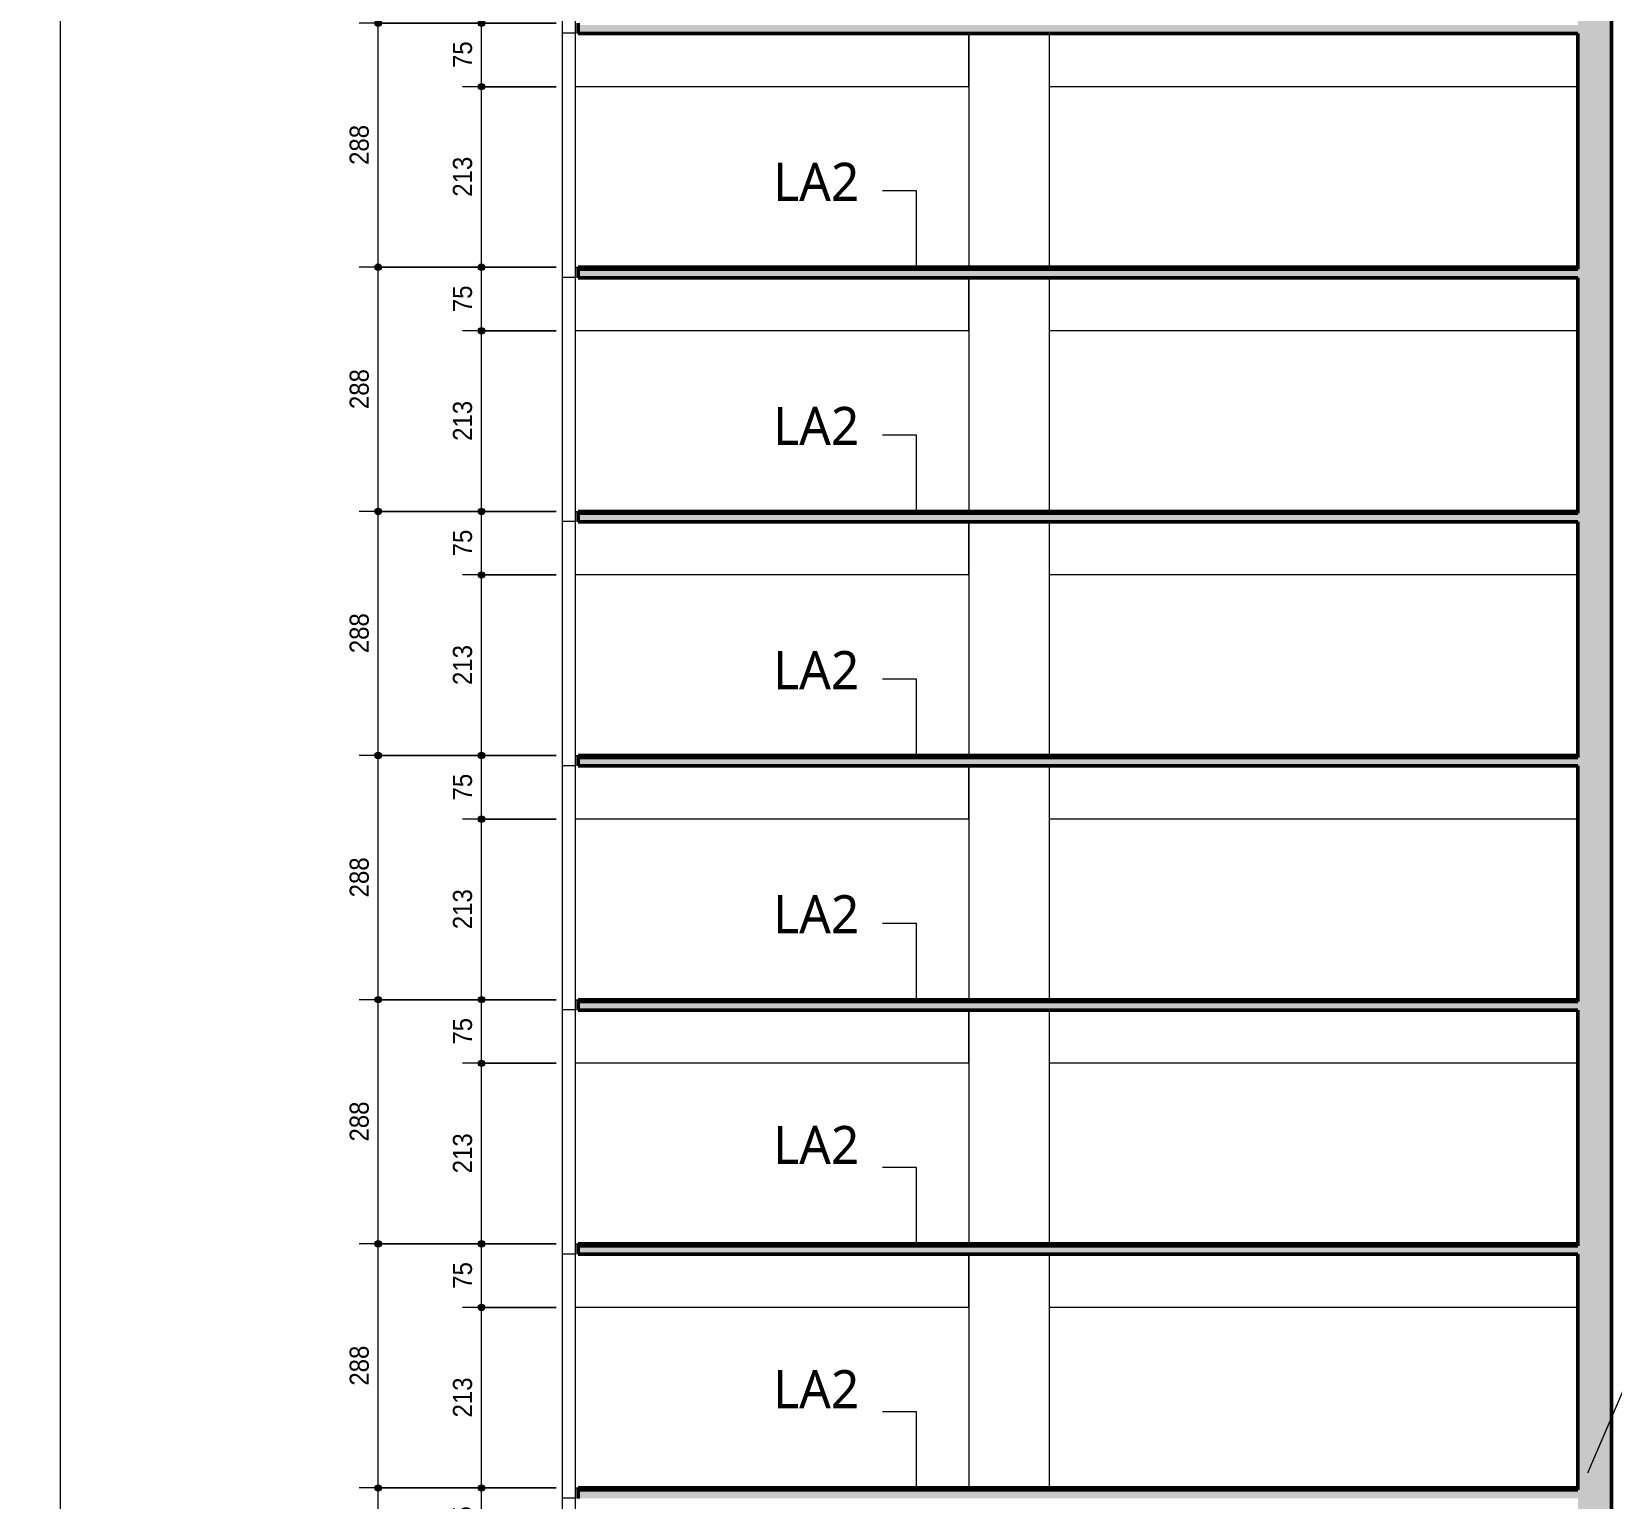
# Model space of a CAD drawing. Header units: centimetres. Extents: x -2102 to 22188, y -1637 to 88376.
# Drawn here: x -1974 to -111, y 84820 to 86550 of the extents above; entities that cross this region are included whole.
import ezdxf

# ---------------------------------------------------------------- set-up
doc = ezdxf.new("R2010")
doc.units = ezdxf.units.CM
for name, color, linetype, lineweight in [('A-ANNO-DIMS', 7, 'Continuous', 9), ('A-ANNO-DIMS-150', 7, 'Continuous', 9), ('A-FLOR', 7, 'Continuous', 18), ('A-FLOR-IDEN', 7, 'Continuous', 9), ('S-BEAM', 7, 'Continuous', 18), ('S-COLS', 7, 'Continuous', 18), ('S-COLS-IDEN', 7, 'Continuous', 9)]:
    doc.layers.add(name, color=color, linetype=linetype, lineweight=lineweight)
doc.layers.add('A-DETL', color=7, linetype='Continuous', lineweight=9, true_color=0x00a600)
doc.styles.add('Arial', font='arial.ttf', dxfattribs={"width": 0.9, "height": 22.5})
doc.styles.add('Gadugi', font='gadugi.ttf', dxfattribs={"height": 45})
doc.dimstyles.new('PED_1_5mm_ESQ', dxfattribs={"dimscale": 30.48, "dimtxt": 22.955836, "dimasz": 0.984252, "dimexe": 0.738189, "dimexo": 0.738189, "dimgap": 0.147638, "dimtad": 1, "dimdec": 1, "dimrnd": 0.5, "dimdsep": 46, "dimtxsty": 'Arial', "dimblk1": 'DOTSMALL', "dimblk2": 'DOTSMALL', "dimsah": 1, "dimcen": 0.09, "dimdle": 1.476378, "dimazin": 0, "dimtfac": 1, "dimtdec": 4, "dimtix": 1, "dimtmove": 0, "dimatfit": 3, "dimfxl": 1, "dimtvp": 1, "dimtolj": 1, "dimtzin": 0, "dimarcsym": 2})

# ---------------------------------------------------------------- blocks, each defined once
blk = doc.blocks.new('DIMBLOCK1-CT K 001 - CORTE A1-A1')
at = {"layer": 'A-ANNO-DIMS-150'}
h = blk.add_hatch(color=256, dxfattribs=at)
edge = h.paths.add_edge_path(flags=0)
edge.add_arc((-1940.4, 87709), 3.75, 0, 360)
h = blk.add_hatch(color=256, dxfattribs=at)
edge = h.paths.add_edge_path(flags=0)
edge.add_arc((-1940.4, 79430), 3.75, 0, 360)
for p, q in [((-1370.7, 87709), (-1962.9, 87709)), ((-1940.4, 79385), (-1940.4, 87709)), ((-1940.4, 87709), (-1370.7, 87709)), ((-1350.6, 79430), (-1962.9, 79430)), ((-1940.4, 79430), (-1350.6, 79430))]:
    blk.add_line(p, q, dxfattribs=at)
for centre in [(-1940.4, 87709), (-1940.4, 79430)]:
    blk.add_circle(centre, 3.75, dxfattribs=at)
at = {"layer": 'A-ANNO-DIMS-150', "color": 0, "insert": (-1974.1, 83538.4), "char_height": 22.5, "width": 74.589, "attachment_point": 1, "rotation": 90, "line_spacing_factor": 0.941778, "style": 'Arial'}
blk.add_mtext('8279', dxfattribs=at)
blk = doc.blocks.new('_DotSmall')
at = {"color": 0, "linetype": 'ByBlock', "const_width": 0.5}
blk.add_lwpolyline([(-0.0625, 0, 1), (0.0625, 0, 1)], format="xyb", close=True, dxfattribs=at)
blk = doc.blocks.new('DIMBLOCK39-CT K 001 - CORTE A1-A1')
at = {"layer": 'A-ANNO-DIMS-150'}
h = blk.add_hatch(color=256, dxfattribs=at)
edge = h.paths.add_edge_path(flags=0)
edge.add_arc((-1443.8, 84832), 3.75, 0, 360)
h = blk.add_hatch(color=256, dxfattribs=at)
edge = h.paths.add_edge_path(flags=0)
edge.add_arc((-1443.8, 84757), 3.75, 0, 360)
for p, q in [((-1355.6, 84832), (-1466.3, 84832)), ((-1443.8, 84757), (-1443.8, 84832)), ((-1443.8, 84832), (-1355.6, 84832)), ((-1355.6, 84757), (-1466.3, 84757)), ((-1443.8, 84757), (-1355.6, 84757))]:
    blk.add_line(p, q, dxfattribs=at)
for centre in [(-1443.8, 84832), (-1443.8, 84757)]:
    blk.add_circle(centre, 3.75, dxfattribs=at)
at = {"layer": 'A-ANNO-DIMS-150', "color": 0, "insert": (-1477.5, 84779), "char_height": 22.5, "width": 37.294, "attachment_point": 1, "rotation": 90, "line_spacing_factor": 0.941778, "style": 'Arial'}
blk.add_mtext('75', dxfattribs=at)
blk = doc.blocks.new('DIMBLOCK40-CT K 001 - CORTE A1-A1')
at = {"layer": 'A-ANNO-DIMS-150'}
h = blk.add_hatch(color=256, dxfattribs=at)
edge = h.paths.add_edge_path(flags=0)
edge.add_arc((-1443.8, 85045), 3.75, 0, 360)
h = blk.add_hatch(color=256, dxfattribs=at)
edge = h.paths.add_edge_path(flags=0)
edge.add_arc((-1443.8, 84832), 3.75, 0, 360)
for p, q in [((-1355.6, 85045), (-1466.3, 85045)), ((-1443.8, 84832), (-1443.8, 85045)), ((-1443.8, 85045), (-1355.6, 85045)), ((-1355.6, 84832), (-1466.3, 84832)), ((-1443.8, 84832), (-1355.6, 84832))]:
    blk.add_line(p, q, dxfattribs=at)
for centre in [(-1443.8, 85045), (-1443.8, 84832)]:
    blk.add_circle(centre, 3.75, dxfattribs=at)
at = {"layer": 'A-ANNO-DIMS-150', "color": 0, "insert": (-1477.5, 84915.2), "char_height": 22.5, "width": 55.942, "attachment_point": 1, "rotation": 90, "line_spacing_factor": 0.941778, "style": 'Arial'}
blk.add_mtext('213', dxfattribs=at)
blk = doc.blocks.new('DIMBLOCK41-CT K 001 - CORTE A1-A1')
at = {"layer": 'A-ANNO-DIMS-150'}
h = blk.add_hatch(color=256, dxfattribs=at)
edge = h.paths.add_edge_path(flags=0)
edge.add_arc((-1443.8, 85120), 3.75, 0, 360)
h = blk.add_hatch(color=256, dxfattribs=at)
edge = h.paths.add_edge_path(flags=0)
edge.add_arc((-1443.8, 85045), 3.75, 0, 360)
for p, q in [((-1355.6, 85120), (-1466.3, 85120)), ((-1443.8, 85045), (-1443.8, 85120)), ((-1443.8, 85120), (-1355.6, 85120)), ((-1355.6, 85045), (-1466.3, 85045)), ((-1443.8, 85045), (-1355.6, 85045))]:
    blk.add_line(p, q, dxfattribs=at)
for centre in [(-1443.8, 85120), (-1443.8, 85045)]:
    blk.add_circle(centre, 3.75, dxfattribs=at)
at = {"layer": 'A-ANNO-DIMS-150', "color": 0, "insert": (-1477.5, 85067), "char_height": 22.5, "width": 37.294, "attachment_point": 1, "rotation": 90, "line_spacing_factor": 0.941778, "style": 'Arial'}
blk.add_mtext('75', dxfattribs=at)
blk = doc.blocks.new('DIMBLOCK42-CT K 001 - CORTE A1-A1')
at = {"layer": 'A-ANNO-DIMS-150'}
h = blk.add_hatch(color=256, dxfattribs=at)
edge = h.paths.add_edge_path(flags=0)
edge.add_arc((-1443.8, 85333), 3.75, 0, 360)
h = blk.add_hatch(color=256, dxfattribs=at)
edge = h.paths.add_edge_path(flags=0)
edge.add_arc((-1443.8, 85120), 3.75, 0, 360)
for p, q in [((-1355.6, 85333), (-1466.3, 85333)), ((-1443.8, 85120), (-1443.8, 85333)), ((-1443.8, 85333), (-1355.6, 85333)), ((-1355.6, 85120), (-1466.3, 85120)), ((-1443.8, 85120), (-1355.6, 85120))]:
    blk.add_line(p, q, dxfattribs=at)
for centre in [(-1443.8, 85333), (-1443.8, 85120)]:
    blk.add_circle(centre, 3.75, dxfattribs=at)
at = {"layer": 'A-ANNO-DIMS-150', "color": 0, "insert": (-1477.5, 85203.2), "char_height": 22.5, "width": 55.942, "attachment_point": 1, "rotation": 90, "line_spacing_factor": 0.941778, "style": 'Arial'}
blk.add_mtext('213', dxfattribs=at)
blk = doc.blocks.new('DIMBLOCK43-CT K 001 - CORTE A1-A1')
at = {"layer": 'A-ANNO-DIMS-150'}
h = blk.add_hatch(color=256, dxfattribs=at)
edge = h.paths.add_edge_path(flags=0)
edge.add_arc((-1443.8, 85408), 3.75, 0, 360)
h = blk.add_hatch(color=256, dxfattribs=at)
edge = h.paths.add_edge_path(flags=0)
edge.add_arc((-1443.8, 85333), 3.75, 0, 360)
for p, q in [((-1355.6, 85408), (-1466.3, 85408)), ((-1443.8, 85333), (-1443.8, 85408)), ((-1443.8, 85408), (-1355.6, 85408)), ((-1355.6, 85333), (-1466.3, 85333)), ((-1443.8, 85333), (-1355.6, 85333))]:
    blk.add_line(p, q, dxfattribs=at)
for centre in [(-1443.8, 85408), (-1443.8, 85333)]:
    blk.add_circle(centre, 3.75, dxfattribs=at)
at = {"layer": 'A-ANNO-DIMS-150', "color": 0, "insert": (-1477.5, 85355), "char_height": 22.5, "width": 37.294, "attachment_point": 1, "rotation": 90, "line_spacing_factor": 0.941778, "style": 'Arial'}
blk.add_mtext('75', dxfattribs=at)
blk = doc.blocks.new('DIMBLOCK44-CT K 001 - CORTE A1-A1')
at = {"layer": 'A-ANNO-DIMS-150'}
h = blk.add_hatch(color=256, dxfattribs=at)
edge = h.paths.add_edge_path(flags=0)
edge.add_arc((-1443.8, 85621), 3.75, 0, 360)
h = blk.add_hatch(color=256, dxfattribs=at)
edge = h.paths.add_edge_path(flags=0)
edge.add_arc((-1443.8, 85408), 3.75, 0, 360)
for p, q in [((-1355.6, 85621), (-1466.3, 85621)), ((-1443.8, 85408), (-1443.8, 85621)), ((-1443.8, 85621), (-1355.6, 85621)), ((-1355.6, 85408), (-1466.3, 85408)), ((-1443.8, 85408), (-1355.6, 85408))]:
    blk.add_line(p, q, dxfattribs=at)
for centre in [(-1443.8, 85621), (-1443.8, 85408)]:
    blk.add_circle(centre, 3.75, dxfattribs=at)
at = {"layer": 'A-ANNO-DIMS-150', "color": 0, "insert": (-1477.5, 85491.2), "char_height": 22.5, "width": 55.942, "attachment_point": 1, "rotation": 90, "line_spacing_factor": 0.941778, "style": 'Arial'}
blk.add_mtext('213', dxfattribs=at)
blk = doc.blocks.new('DIMBLOCK45-CT K 001 - CORTE A1-A1')
at = {"layer": 'A-ANNO-DIMS-150'}
h = blk.add_hatch(color=256, dxfattribs=at)
edge = h.paths.add_edge_path(flags=0)
edge.add_arc((-1443.8, 85696), 3.75, 0, 360)
h = blk.add_hatch(color=256, dxfattribs=at)
edge = h.paths.add_edge_path(flags=0)
edge.add_arc((-1443.8, 85621), 3.75, 0, 360)
for p, q in [((-1355.6, 85696), (-1466.3, 85696)), ((-1443.8, 85621), (-1443.8, 85696)), ((-1443.8, 85696), (-1355.6, 85696)), ((-1355.6, 85621), (-1466.3, 85621)), ((-1443.8, 85621), (-1355.6, 85621))]:
    blk.add_line(p, q, dxfattribs=at)
for centre in [(-1443.8, 85696), (-1443.8, 85621)]:
    blk.add_circle(centre, 3.75, dxfattribs=at)
at = {"layer": 'A-ANNO-DIMS-150', "color": 0, "insert": (-1477.5, 85643), "char_height": 22.5, "width": 37.294, "attachment_point": 1, "rotation": 90, "line_spacing_factor": 0.941778, "style": 'Arial'}
blk.add_mtext('75', dxfattribs=at)
blk = doc.blocks.new('DIMBLOCK46-CT K 001 - CORTE A1-A1')
at = {"layer": 'A-ANNO-DIMS-150'}
h = blk.add_hatch(color=256, dxfattribs=at)
edge = h.paths.add_edge_path(flags=0)
edge.add_arc((-1443.8, 85909), 3.75, 0, 360)
h = blk.add_hatch(color=256, dxfattribs=at)
edge = h.paths.add_edge_path(flags=0)
edge.add_arc((-1443.8, 85696), 3.75, 0, 360)
for p, q in [((-1355.6, 85909), (-1466.3, 85909)), ((-1443.8, 85696), (-1443.8, 85909)), ((-1443.8, 85909), (-1355.6, 85909)), ((-1355.6, 85696), (-1466.3, 85696)), ((-1443.8, 85696), (-1355.6, 85696))]:
    blk.add_line(p, q, dxfattribs=at)
for centre in [(-1443.8, 85909), (-1443.8, 85696)]:
    blk.add_circle(centre, 3.75, dxfattribs=at)
at = {"layer": 'A-ANNO-DIMS-150', "color": 0, "insert": (-1477.5, 85779.2), "char_height": 22.5, "width": 55.942, "attachment_point": 1, "rotation": 90, "line_spacing_factor": 0.941778, "style": 'Arial'}
blk.add_mtext('213', dxfattribs=at)
blk = doc.blocks.new('DIMBLOCK47-CT K 001 - CORTE A1-A1')
at = {"layer": 'A-ANNO-DIMS-150'}
h = blk.add_hatch(color=256, dxfattribs=at)
edge = h.paths.add_edge_path(flags=0)
edge.add_arc((-1443.8, 85984), 3.75, 0, 360)
h = blk.add_hatch(color=256, dxfattribs=at)
edge = h.paths.add_edge_path(flags=0)
edge.add_arc((-1443.8, 85909), 3.75, 0, 360)
for p, q in [((-1355.6, 85984), (-1466.3, 85984)), ((-1443.8, 85909), (-1443.8, 85984)), ((-1443.8, 85984), (-1355.6, 85984)), ((-1355.6, 85909), (-1466.3, 85909)), ((-1443.8, 85909), (-1355.6, 85909))]:
    blk.add_line(p, q, dxfattribs=at)
for centre in [(-1443.8, 85984), (-1443.8, 85909)]:
    blk.add_circle(centre, 3.75, dxfattribs=at)
at = {"layer": 'A-ANNO-DIMS-150', "color": 0, "insert": (-1477.5, 85931), "char_height": 22.5, "width": 37.294, "attachment_point": 1, "rotation": 90, "line_spacing_factor": 0.941778, "style": 'Arial'}
blk.add_mtext('75', dxfattribs=at)
blk = doc.blocks.new('DIMBLOCK48-CT K 001 - CORTE A1-A1')
at = {"layer": 'A-ANNO-DIMS-150'}
h = blk.add_hatch(color=256, dxfattribs=at)
edge = h.paths.add_edge_path(flags=0)
edge.add_arc((-1443.8, 86197), 3.75, 0, 360)
h = blk.add_hatch(color=256, dxfattribs=at)
edge = h.paths.add_edge_path(flags=0)
edge.add_arc((-1443.8, 85984), 3.75, 0, 360)
for p, q in [((-1355.6, 86197), (-1466.3, 86197)), ((-1443.8, 85984), (-1443.8, 86197)), ((-1443.8, 86197), (-1355.6, 86197)), ((-1355.6, 85984), (-1466.3, 85984)), ((-1443.8, 85984), (-1355.6, 85984))]:
    blk.add_line(p, q, dxfattribs=at)
for centre in [(-1443.8, 86197), (-1443.8, 85984)]:
    blk.add_circle(centre, 3.75, dxfattribs=at)
at = {"layer": 'A-ANNO-DIMS-150', "color": 0, "insert": (-1477.5, 86067.2), "char_height": 22.5, "width": 55.942, "attachment_point": 1, "rotation": 90, "line_spacing_factor": 0.941778, "style": 'Arial'}
blk.add_mtext('213', dxfattribs=at)
blk = doc.blocks.new('DIMBLOCK49-CT K 001 - CORTE A1-A1')
at = {"layer": 'A-ANNO-DIMS-150'}
h = blk.add_hatch(color=256, dxfattribs=at)
edge = h.paths.add_edge_path(flags=0)
edge.add_arc((-1443.8, 86272), 3.75, 0, 360)
h = blk.add_hatch(color=256, dxfattribs=at)
edge = h.paths.add_edge_path(flags=0)
edge.add_arc((-1443.8, 86197), 3.75, 0, 360)
for p, q in [((-1355.6, 86272), (-1466.3, 86272)), ((-1443.8, 86197), (-1443.8, 86272)), ((-1443.8, 86272), (-1355.6, 86272)), ((-1355.6, 86197), (-1466.3, 86197)), ((-1443.8, 86197), (-1355.6, 86197))]:
    blk.add_line(p, q, dxfattribs=at)
for centre in [(-1443.8, 86272), (-1443.8, 86197)]:
    blk.add_circle(centre, 3.75, dxfattribs=at)
at = {"layer": 'A-ANNO-DIMS-150', "color": 0, "insert": (-1477.5, 86219), "char_height": 22.5, "width": 37.294, "attachment_point": 1, "rotation": 90, "line_spacing_factor": 0.941778, "style": 'Arial'}
blk.add_mtext('75', dxfattribs=at)
blk = doc.blocks.new('DIMBLOCK50-CT K 001 - CORTE A1-A1')
at = {"layer": 'A-ANNO-DIMS-150'}
h = blk.add_hatch(color=256, dxfattribs=at)
edge = h.paths.add_edge_path(flags=0)
edge.add_arc((-1443.8, 86485), 3.75, 0, 360)
h = blk.add_hatch(color=256, dxfattribs=at)
edge = h.paths.add_edge_path(flags=0)
edge.add_arc((-1443.8, 86272), 3.75, 0, 360)
for p, q in [((-1355.6, 86485), (-1466.3, 86485)), ((-1443.8, 86272), (-1443.8, 86485)), ((-1443.8, 86485), (-1355.6, 86485)), ((-1355.6, 86272), (-1466.3, 86272)), ((-1443.8, 86272), (-1355.6, 86272))]:
    blk.add_line(p, q, dxfattribs=at)
for centre in [(-1443.8, 86485), (-1443.8, 86272)]:
    blk.add_circle(centre, 3.75, dxfattribs=at)
at = {"layer": 'A-ANNO-DIMS-150', "color": 0, "insert": (-1477.5, 86355.2), "char_height": 22.5, "width": 55.942, "attachment_point": 1, "rotation": 90, "line_spacing_factor": 0.941778, "style": 'Arial'}
blk.add_mtext('213', dxfattribs=at)
blk = doc.blocks.new('DIMBLOCK51-CT K 001 - CORTE A1-A1')
at = {"layer": 'A-ANNO-DIMS-150'}
h = blk.add_hatch(color=256, dxfattribs=at)
edge = h.paths.add_edge_path(flags=0)
edge.add_arc((-1443.8, 86560), 3.75, 0, 360)
h = blk.add_hatch(color=256, dxfattribs=at)
edge = h.paths.add_edge_path(flags=0)
edge.add_arc((-1443.8, 86485), 3.75, 0, 360)
for p, q in [((-1355.6, 86560), (-1466.3, 86560)), ((-1443.8, 86485), (-1443.8, 86560)), ((-1443.8, 86560), (-1355.6, 86560)), ((-1355.6, 86485), (-1466.3, 86485)), ((-1443.8, 86485), (-1355.6, 86485))]:
    blk.add_line(p, q, dxfattribs=at)
for centre in [(-1443.8, 86560), (-1443.8, 86485)]:
    blk.add_circle(centre, 3.75, dxfattribs=at)
at = {"layer": 'A-ANNO-DIMS-150', "color": 0, "insert": (-1477.5, 86507), "char_height": 22.5, "width": 37.294, "attachment_point": 1, "rotation": 90, "line_spacing_factor": 0.941778, "style": 'Arial'}
blk.add_mtext('75', dxfattribs=at)
blk = doc.blocks.new('DIMBLOCK81-CT K 001 - CORTE A1-A1')
at = {"layer": 'A-ANNO-DIMS-150'}
h = blk.add_hatch(color=256, dxfattribs=at)
edge = h.paths.add_edge_path(flags=0)
edge.add_arc((-1565.6, 84832), 3.75, 0, 360)
h = blk.add_hatch(color=256, dxfattribs=at)
edge = h.paths.add_edge_path(flags=0)
edge.add_arc((-1565.6, 84544), 3.75, 0, 360)
for p, q in [((-1355.6, 84832), (-1588.1, 84832)), ((-1565.6, 84544), (-1565.6, 84832)), ((-1565.6, 84832), (-1355.6, 84832)), ((-1355.6, 84544), (-1588.1, 84544)), ((-1565.6, 84544), (-1355.6, 84544))]:
    blk.add_line(p, q, dxfattribs=at)
for centre in [(-1565.6, 84832), (-1565.6, 84544)]:
    blk.add_circle(centre, 3.75, dxfattribs=at)
at = {"layer": 'A-ANNO-DIMS-150', "color": 0, "insert": (-1599.3, 84664.7), "char_height": 22.5, "width": 55.942, "attachment_point": 1, "rotation": 90, "line_spacing_factor": 0.941778, "style": 'Arial'}
blk.add_mtext('288', dxfattribs=at)
blk = doc.blocks.new('DIMBLOCK82-CT K 001 - CORTE A1-A1')
at = {"layer": 'A-ANNO-DIMS-150'}
h = blk.add_hatch(color=256, dxfattribs=at)
edge = h.paths.add_edge_path(flags=0)
edge.add_arc((-1565.6, 85120), 3.75, 0, 360)
h = blk.add_hatch(color=256, dxfattribs=at)
edge = h.paths.add_edge_path(flags=0)
edge.add_arc((-1565.6, 84832), 3.75, 0, 360)
for p, q in [((-1355.6, 85120), (-1588.1, 85120)), ((-1565.6, 84832), (-1565.6, 85120)), ((-1565.6, 85120), (-1355.6, 85120)), ((-1355.6, 84832), (-1588.1, 84832)), ((-1565.6, 84832), (-1355.6, 84832))]:
    blk.add_line(p, q, dxfattribs=at)
for centre in [(-1565.6, 85120), (-1565.6, 84832)]:
    blk.add_circle(centre, 3.75, dxfattribs=at)
at = {"layer": 'A-ANNO-DIMS-150', "color": 0, "insert": (-1599.3, 84952.7), "char_height": 22.5, "width": 55.942, "attachment_point": 1, "rotation": 90, "line_spacing_factor": 0.941778, "style": 'Arial'}
blk.add_mtext('288', dxfattribs=at)
blk = doc.blocks.new('DIMBLOCK83-CT K 001 - CORTE A1-A1')
at = {"layer": 'A-ANNO-DIMS-150'}
h = blk.add_hatch(color=256, dxfattribs=at)
edge = h.paths.add_edge_path(flags=0)
edge.add_arc((-1565.6, 85408), 3.75, 0, 360)
h = blk.add_hatch(color=256, dxfattribs=at)
edge = h.paths.add_edge_path(flags=0)
edge.add_arc((-1565.6, 85120), 3.75, 0, 360)
for p, q in [((-1355.6, 85408), (-1588.1, 85408)), ((-1565.6, 85120), (-1565.6, 85408)), ((-1565.6, 85408), (-1355.6, 85408)), ((-1355.6, 85120), (-1588.1, 85120)), ((-1565.6, 85120), (-1355.6, 85120))]:
    blk.add_line(p, q, dxfattribs=at)
for centre in [(-1565.6, 85408), (-1565.6, 85120)]:
    blk.add_circle(centre, 3.75, dxfattribs=at)
at = {"layer": 'A-ANNO-DIMS-150', "color": 0, "insert": (-1599.3, 85240.7), "char_height": 22.5, "width": 55.942, "attachment_point": 1, "rotation": 90, "line_spacing_factor": 0.941778, "style": 'Arial'}
blk.add_mtext('288', dxfattribs=at)
blk = doc.blocks.new('DIMBLOCK84-CT K 001 - CORTE A1-A1')
at = {"layer": 'A-ANNO-DIMS-150'}
h = blk.add_hatch(color=256, dxfattribs=at)
edge = h.paths.add_edge_path(flags=0)
edge.add_arc((-1565.6, 85696), 3.75, 0, 360)
h = blk.add_hatch(color=256, dxfattribs=at)
edge = h.paths.add_edge_path(flags=0)
edge.add_arc((-1565.6, 85408), 3.75, 0, 360)
for p, q in [((-1355.6, 85696), (-1588.1, 85696)), ((-1565.6, 85408), (-1565.6, 85696)), ((-1565.6, 85696), (-1355.6, 85696)), ((-1355.6, 85408), (-1588.1, 85408)), ((-1565.6, 85408), (-1355.6, 85408))]:
    blk.add_line(p, q, dxfattribs=at)
for centre in [(-1565.6, 85696), (-1565.6, 85408)]:
    blk.add_circle(centre, 3.75, dxfattribs=at)
at = {"layer": 'A-ANNO-DIMS-150', "color": 0, "insert": (-1599.3, 85528.7), "char_height": 22.5, "width": 55.942, "attachment_point": 1, "rotation": 90, "line_spacing_factor": 0.941778, "style": 'Arial'}
blk.add_mtext('288', dxfattribs=at)
blk = doc.blocks.new('DIMBLOCK85-CT K 001 - CORTE A1-A1')
at = {"layer": 'A-ANNO-DIMS-150'}
h = blk.add_hatch(color=256, dxfattribs=at)
edge = h.paths.add_edge_path(flags=0)
edge.add_arc((-1565.6, 85984), 3.75, 0, 360)
h = blk.add_hatch(color=256, dxfattribs=at)
edge = h.paths.add_edge_path(flags=0)
edge.add_arc((-1565.6, 85696), 3.75, 0, 360)
for p, q in [((-1355.6, 85984), (-1588.1, 85984)), ((-1565.6, 85696), (-1565.6, 85984)), ((-1565.6, 85984), (-1355.6, 85984)), ((-1355.6, 85696), (-1588.1, 85696)), ((-1565.6, 85696), (-1355.6, 85696))]:
    blk.add_line(p, q, dxfattribs=at)
for centre in [(-1565.6, 85984), (-1565.6, 85696)]:
    blk.add_circle(centre, 3.75, dxfattribs=at)
at = {"layer": 'A-ANNO-DIMS-150', "color": 0, "insert": (-1599.3, 85816.7), "char_height": 22.5, "width": 55.942, "attachment_point": 1, "rotation": 90, "line_spacing_factor": 0.941778, "style": 'Arial'}
blk.add_mtext('288', dxfattribs=at)
blk = doc.blocks.new('DIMBLOCK86-CT K 001 - CORTE A1-A1')
at = {"layer": 'A-ANNO-DIMS-150'}
h = blk.add_hatch(color=256, dxfattribs=at)
edge = h.paths.add_edge_path(flags=0)
edge.add_arc((-1565.6, 86272), 3.75, 0, 360)
h = blk.add_hatch(color=256, dxfattribs=at)
edge = h.paths.add_edge_path(flags=0)
edge.add_arc((-1565.6, 85984), 3.75, 0, 360)
for p, q in [((-1355.6, 86272), (-1588.1, 86272)), ((-1565.6, 85984), (-1565.6, 86272)), ((-1565.6, 86272), (-1355.6, 86272)), ((-1355.6, 85984), (-1588.1, 85984)), ((-1565.6, 85984), (-1355.6, 85984))]:
    blk.add_line(p, q, dxfattribs=at)
for centre in [(-1565.6, 86272), (-1565.6, 85984)]:
    blk.add_circle(centre, 3.75, dxfattribs=at)
at = {"layer": 'A-ANNO-DIMS-150', "color": 0, "insert": (-1599.3, 86104.7), "char_height": 22.5, "width": 55.942, "attachment_point": 1, "rotation": 90, "line_spacing_factor": 0.941778, "style": 'Arial'}
blk.add_mtext('288', dxfattribs=at)
blk = doc.blocks.new('DIMBLOCK87-CT K 001 - CORTE A1-A1')
at = {"layer": 'A-ANNO-DIMS-150'}
h = blk.add_hatch(color=256, dxfattribs=at)
edge = h.paths.add_edge_path(flags=0)
edge.add_arc((-1565.6, 86560), 3.75, 0, 360)
h = blk.add_hatch(color=256, dxfattribs=at)
edge = h.paths.add_edge_path(flags=0)
edge.add_arc((-1565.6, 86272), 3.75, 0, 360)
for p, q in [((-1355.6, 86560), (-1588.1, 86560)), ((-1565.6, 86272), (-1565.6, 86560)), ((-1565.6, 86560), (-1355.6, 86560)), ((-1355.6, 86272), (-1588.1, 86272)), ((-1565.6, 86272), (-1355.6, 86272))]:
    blk.add_line(p, q, dxfattribs=at)
for centre in [(-1565.6, 86560), (-1565.6, 86272)]:
    blk.add_circle(centre, 3.75, dxfattribs=at)
at = {"layer": 'A-ANNO-DIMS-150', "color": 0, "insert": (-1599.3, 86392.7), "char_height": 22.5, "width": 55.942, "attachment_point": 1, "rotation": 90, "line_spacing_factor": 0.941778, "style": 'Arial'}
blk.add_mtext('288', dxfattribs=at)

msp = doc.modelspace()

# ---------------------------------------------------------------- hatches: boundary and pattern name
at = {"layer": 'A-FLOR', "true_color": 0xa6a6a6}
for points in [[(-150.65, 86547.71), (-150.65, 86557.79), (-1329.65, 86557.79), (-1329.65, 86547.71), (-150.88, 86547.71)], [(-773.9, 86259.71), (-150.65, 86259.71), (-150.65, 86269.79), (-1329.65, 86269.79), (-1329.65, 86259.71), (-868.9, 86259.71)], [(-150.65, 85971.71), (-150.65, 85981.79), (-1329.65, 85981.79), (-1329.65, 85971.71), (-150.88, 85971.71)], [(-150.65, 85683.71), (-150.65, 85693.79), (-1329.65, 85693.79), (-1329.65, 85683.71), (-150.85, 85683.71)], [(-773.9, 85395.71), (-150.65, 85395.71), (-150.65, 85405.79), (-1329.65, 85405.79), (-1329.65, 85395.71), (-868.9, 85395.71)], [(-773.9, 85107.71), (-150.65, 85107.71), (-150.65, 85117.79), (-1329.65, 85117.79), (-1329.65, 85107.71), (-868.9, 85107.71)], [(-1329.65, 84819.71), (-150.65, 84819.71), (-150.65, 84829.79), (-1329.65, 84829.79), (-1329.65, 84829.52)]]:
    msp.add_hatch(color=253, dxfattribs=at).paths.add_polyline_path(points, flags=0)
at = {"layer": 'S-COLS', "true_color": 0xa6a6a6}
msp.add_hatch(color=253, dxfattribs=at).paths.add_polyline_path([(-111.15, 83031), (-111.15, 87709), (-150.65, 87709), (-150.65, 83031), (-133.83, 83031)], flags=0)

# ---------------------------------------------------------------- linework, layer by layer
at = {"layer": 'A-DETL', "color": 7}
for p, q in [((-930.65, 86362), (-970.65, 86362)), ((-930.65, 86272), (-930.65, 86362)), ((-930.65, 86074), (-970.65, 86074)), ((-930.65, 85984), (-930.65, 86074)), ((-930.65, 85786), (-970.65, 85786)), ((-930.65, 85696), (-930.65, 85786)), ((-930.65, 85498), (-970.65, 85498)), ((-930.65, 85408), (-930.65, 85498)), ((-930.65, 85210), (-970.65, 85210)), ((-930.65, 85120), (-930.65, 85210)), ((-930.65, 84922), (-970.65, 84922)), ((-930.65, 84832), (-930.65, 84922))]:
    msp.add_line(p, q, dxfattribs=at)
at = {"layer": 'A-FLOR', "color": 190, "lineweight": 50, "true_color": 0x8000ff}
for p, q in [((-1329.65, 86560), (-1329.65, 86547.71)), ((-1329.65, 86547.71), (-150.65, 86547.71)), ((-1329.65, 86272), (-1329.65, 86259.71)), ((-150.65, 86272), (-1329.65, 86272)), ((-150.65, 86269.79), (-1329.65, 86269.79)), ((-1329.65, 86259.71), (-150.65, 86259.71)), ((-1329.65, 85984), (-1329.65, 85971.71)), ((-150.65, 85984), (-1329.65, 85984)), ((-150.65, 85981.79), (-1329.65, 85981.79)), ((-1329.65, 85971.71), (-150.65, 85971.71)), ((-1329.65, 85696), (-1329.65, 85683.71)), ((-150.65, 85696), (-1329.65, 85696)), ((-150.65, 85693.79), (-1329.65, 85693.79)), ((-1329.65, 85683.71), (-150.65, 85683.71)), ((-1329.65, 85408), (-1329.65, 85395.71)), ((-150.65, 85408), (-1329.65, 85408)), ((-150.65, 85405.79), (-1329.65, 85405.79)), ((-1329.65, 85395.71), (-150.65, 85395.71)), ((-1329.65, 85120), (-1329.65, 85107.71)), ((-150.65, 85120), (-1329.65, 85120)), ((-150.65, 85117.79), (-1329.65, 85117.79)), ((-1329.65, 85107.71), (-150.65, 85107.71)), ((-1329.65, 84832), (-1329.65, 84819.71)), ((-150.65, 84832), (-1329.65, 84832)), ((-150.65, 84829.79), (-1329.65, 84829.79))]:
    msp.add_line(p, q, dxfattribs=at)
at = {"layer": 'S-BEAM'}
for p, q in [((-1333.15, 86560), (-1333.15, 86485)), ((-868.9, 86485), (-868.9, 86547.71)), ((-773.9, 86485), (-773.9, 86547.71)), ((-150.88, 86485), (-150.88, 86547.71)), ((-868.9, 86485), (-1333.15, 86485)), ((-150.88, 86485), (-773.9, 86485)), ((-1333.15, 86272), (-1329.65, 86272)), ((-1333.15, 86272), (-1333.15, 86197)), ((-868.9, 86197), (-868.9, 86259.71)), ((-773.9, 86197), (-773.9, 86259.71)), ((-150.88, 86197), (-150.88, 86259.71)), ((-868.9, 86197), (-1333.15, 86197)), ((-150.88, 86197), (-773.9, 86197)), ((-1333.15, 85984), (-1329.65, 85984)), ((-1333.15, 85984), (-1333.15, 85909)), ((-868.9, 85909), (-868.9, 85971.71)), ((-773.9, 85909), (-773.9, 85971.71)), ((-150.88, 85909), (-150.88, 85971.71)), ((-868.9, 85909), (-1333.15, 85909)), ((-150.88, 85909), (-773.9, 85909)), ((-1333.15, 85696), (-1329.65, 85696)), ((-1333.15, 85696), (-1333.15, 85621)), ((-868.9, 85621), (-868.9, 85683.71)), ((-773.9, 85621), (-773.9, 85683.71)), ((-150.88, 85621), (-150.88, 85683.71)), ((-868.9, 85621), (-1333.15, 85621)), ((-150.88, 85621), (-773.9, 85621)), ((-1333.15, 85408), (-1329.65, 85408)), ((-1333.15, 85408), (-1333.15, 85333)), ((-868.9, 85333), (-868.9, 85395.71)), ((-773.9, 85333), (-773.9, 85395.71)), ((-150.88, 85333), (-150.88, 85395.71)), ((-868.9, 85333), (-1333.15, 85333)), ((-150.88, 85333), (-773.9, 85333)), ((-1333.15, 85120), (-1329.65, 85120)), ((-1333.15, 85120), (-1333.15, 85045)), ((-868.9, 85045), (-868.9, 85107.71)), ((-773.9, 85045), (-773.9, 85107.71)), ((-150.88, 85045), (-150.88, 85107.71)), ((-868.9, 85045), (-1333.15, 85045)), ((-150.88, 85045), (-773.9, 85045)), ((-1333.15, 84832), (-1329.65, 84832)), ((-1333.15, 84832), (-1333.15, 84757))]:
    msp.add_line(p, q, dxfattribs=at)
at = {"layer": 'S-COLS', "color": 190, "lineweight": 50, "true_color": 0x8000ff}
for p, q in [((-111.15, 83031), (-111.15, 87709)), ((-150.65, 86547.71), (-150.65, 86269.79)), ((-150.65, 86259.71), (-150.65, 85981.79)), ((-150.65, 85971.71), (-150.65, 85693.79)), ((-150.65, 85683.71), (-150.65, 85405.79)), ((-150.65, 85395.71), (-150.65, 85117.79)), ((-150.65, 85107.71), (-150.65, 84829.79))]:
    msp.add_line(p, q, dxfattribs=at)
at = {"layer": 'S-COLS'}
for p, q in [((-1348.15, 86548), (-1348.15, 86836)), ((-1333.15, 86836), (-1333.15, 86548)), ((-1348.15, 86260), (-1348.15, 86548)), ((-1333.15, 86548), (-1348.15, 86548)), ((-1333.15, 86548), (-1348.15, 86548)), ((-1333.15, 86548), (-1333.15, 86260)), ((-868.9, 86547.71), (-868.9, 86272)), ((-773.9, 86272), (-773.9, 86547.71)), ((-150.88, 86547.71), (-150.88, 86485)), ((-150.88, 86485), (-150.88, 86272)), ((-1348.15, 85972), (-1348.15, 86260)), ((-1333.15, 86260), (-1348.15, 86260)), ((-1333.15, 86260), (-1348.15, 86260)), ((-1333.15, 86260), (-1333.15, 85972)), ((-868.9, 86259.71), (-868.9, 85984)), ((-773.9, 85984), (-773.9, 86259.71)), ((-150.88, 86259.71), (-150.88, 86197)), ((-150.88, 86197), (-150.88, 85984)), ((-1348.15, 85684), (-1348.15, 85972)), ((-1333.15, 85972), (-1348.15, 85972)), ((-1333.15, 85972), (-1348.15, 85972)), ((-1333.15, 85972), (-1333.15, 85684)), ((-868.9, 85971.71), (-868.9, 85696)), ((-773.9, 85696), (-773.9, 85971.71)), ((-150.88, 85971.71), (-150.88, 85909)), ((-150.88, 85909), (-150.88, 85696)), ((-1348.15, 85396), (-1348.15, 85684)), ((-1333.15, 85684), (-1348.15, 85684)), ((-1333.15, 85684), (-1348.15, 85684)), ((-1333.15, 85684), (-1333.15, 85396)), ((-868.9, 85683.71), (-868.9, 85408)), ((-773.9, 85408), (-773.9, 85683.71)), ((-150.88, 85683.71), (-150.88, 85621)), ((-150.88, 85621), (-150.88, 85408)), ((-1348.15, 85108), (-1348.15, 85396)), ((-1333.15, 85396), (-1348.15, 85396)), ((-1333.15, 85396), (-1348.15, 85396)), ((-1333.15, 85396), (-1333.15, 85108)), ((-868.9, 85395.71), (-868.9, 85120)), ((-773.9, 85120), (-773.9, 85395.71)), ((-150.88, 85395.71), (-150.88, 85333)), ((-150.88, 85333), (-150.88, 85120)), ((-1348.15, 84820), (-1348.15, 85108)), ((-1333.15, 85108), (-1348.15, 85108)), ((-1333.15, 85108), (-1348.15, 85108)), ((-1333.15, 85108), (-1333.15, 84820)), ((-868.9, 85107.71), (-868.9, 84832)), ((-773.9, 84832), (-773.9, 85107.71)), ((-150.88, 85107.71), (-150.88, 85045)), ((-150.88, 85045), (-150.88, 84832)), ((-1348.15, 84532), (-1348.15, 84820)), ((-1333.15, 84820), (-1348.15, 84820)), ((-1333.15, 84820), (-1348.15, 84820)), ((-1333.15, 84820), (-1333.15, 84532))]:
    msp.add_line(p, q, dxfattribs=at)
at = {"layer": 'S-COLS-IDEN'}
msp.add_line((-138.84, 84850.06), (-77.59, 84992.77), dxfattribs=at)

# ---------------------------------------------------------------- texts
at = {"layer": 'A-FLOR-IDEN', "char_height": 45, "width": 127.4683, "attachment_point": 1, "style": 'Gadugi'}
for insert in [(-1099.87, 86395.31), (-1099.87, 86107.31), (-1099.87, 85819.31), (-1099.87, 85531.31), (-1099.87, 85259.07), (-1099.87, 84971.07)]:
    msp.add_mtext('LA2', dxfattribs=dict(at, insert=insert))

# ---------------------------------------------------------------- dimensions: what is measured, and where the dimension line sits
at = {"layer": 'A-ANNO-DIMS'}
for base, p1, p2, override, picture, middle in [((-1940.36, 87709), (-1328.15, 79430), (-1348.15, 87709), {"dimpost": '<>', "dimfxl": 8279.020168}, 'DIMBLOCK1-CT K 001 - CORTE A1-A1', (-1956.35, 83569.5)), ((-1565.64, 86560), (-1333.15, 86272), (-1333.15, 86560), {"dimpost": '<>', "dimfxl": 288}, 'DIMBLOCK87-CT K 001 - CORTE A1-A1', (-1581.63, 86416)), ((-1443.79, 86560), (-1333.15, 86485), (-1333.15, 86560), {"dimpost": '<>', "dimfxl": 75}, 'DIMBLOCK51-CT K 001 - CORTE A1-A1', (-1459.73, 86522.5)), ((-1443.79, 86485), (-1333.15, 86272), (-1333.15, 86485), {"dimpost": '<>', "dimfxl": 213}, 'DIMBLOCK50-CT K 001 - CORTE A1-A1', (-1459.79, 86378.5)), ((-1565.64, 86272), (-1333.15, 85984), (-1333.15, 86272), {"dimpost": '<>', "dimfxl": 288}, 'DIMBLOCK86-CT K 001 - CORTE A1-A1', (-1581.63, 86128)), ((-1443.79, 86272), (-1333.15, 86197), (-1333.15, 86272), {"dimpost": '<>', "dimfxl": 75}, 'DIMBLOCK49-CT K 001 - CORTE A1-A1', (-1459.73, 86234.5)), ((-1443.79, 86197), (-1333.15, 85984), (-1333.15, 86197), {"dimpost": '<>', "dimfxl": 213}, 'DIMBLOCK48-CT K 001 - CORTE A1-A1', (-1459.79, 86090.5)), ((-1565.64, 85984), (-1333.15, 85696), (-1333.15, 85984), {"dimpost": '<>', "dimfxl": 288}, 'DIMBLOCK85-CT K 001 - CORTE A1-A1', (-1581.63, 85840)), ((-1443.79, 85984), (-1333.15, 85909), (-1333.15, 85984), {"dimpost": '<>', "dimfxl": 75}, 'DIMBLOCK47-CT K 001 - CORTE A1-A1', (-1459.73, 85946.5)), ((-1443.79, 85909), (-1333.15, 85696), (-1333.15, 85909), {"dimpost": '<>', "dimfxl": 213}, 'DIMBLOCK46-CT K 001 - CORTE A1-A1', (-1459.79, 85802.5)), ((-1565.64, 85696), (-1333.15, 85408), (-1333.15, 85696), {"dimpost": '<>', "dimfxl": 288}, 'DIMBLOCK84-CT K 001 - CORTE A1-A1', (-1581.63, 85552)), ((-1443.79, 85696), (-1333.15, 85621), (-1333.15, 85696), {"dimpost": '<>', "dimfxl": 75}, 'DIMBLOCK45-CT K 001 - CORTE A1-A1', (-1459.73, 85658.5)), ((-1443.79, 85621), (-1333.15, 85408), (-1333.15, 85621), {"dimpost": '<>', "dimfxl": 213}, 'DIMBLOCK44-CT K 001 - CORTE A1-A1', (-1459.79, 85514.5)), ((-1565.64, 85408), (-1333.15, 85120), (-1333.15, 85408), {"dimpost": '<>', "dimfxl": 288}, 'DIMBLOCK83-CT K 001 - CORTE A1-A1', (-1581.63, 85264)), ((-1443.79, 85408), (-1333.15, 85333), (-1333.15, 85408), {"dimpost": '<>', "dimfxl": 75}, 'DIMBLOCK43-CT K 001 - CORTE A1-A1', (-1459.73, 85370.5)), ((-1443.79, 85333), (-1333.15, 85120), (-1333.15, 85333), {"dimpost": '<>', "dimfxl": 213}, 'DIMBLOCK42-CT K 001 - CORTE A1-A1', (-1459.79, 85226.5)), ((-1565.64, 85120), (-1333.15, 84832), (-1333.15, 85120), {"dimpost": '<>', "dimfxl": 288}, 'DIMBLOCK82-CT K 001 - CORTE A1-A1', (-1581.63, 84976)), ((-1443.79, 85120), (-1333.15, 85045), (-1333.15, 85120), {"dimpost": '<>', "dimfxl": 75}, 'DIMBLOCK41-CT K 001 - CORTE A1-A1', (-1459.73, 85082.5)), ((-1443.79, 85045), (-1333.15, 84832), (-1333.15, 85045), {"dimpost": '<>', "dimfxl": 213}, 'DIMBLOCK40-CT K 001 - CORTE A1-A1', (-1459.79, 84938.5)), ((-1565.64, 84832), (-1333.15, 84544), (-1333.15, 84832), {"dimpost": '<>', "dimfxl": 288}, 'DIMBLOCK81-CT K 001 - CORTE A1-A1', (-1581.63, 84688)), ((-1443.79, 84832), (-1333.15, 84757), (-1333.15, 84832), {"dimpost": '<>', "dimfxl": 75}, 'DIMBLOCK39-CT K 001 - CORTE A1-A1', (-1459.73, 84794.5))]:
    dim = msp.add_linear_dim(base=base, p1=p1, p2=p2, angle=90, dimstyle='PED_1_5mm_ESQ', override=override, dxfattribs=at)
    dim.commit()
    dim.dimension.update_dxf_attribs({"geometry": picture, "text_midpoint": middle})

doc.saveas('drawing.dxf')
